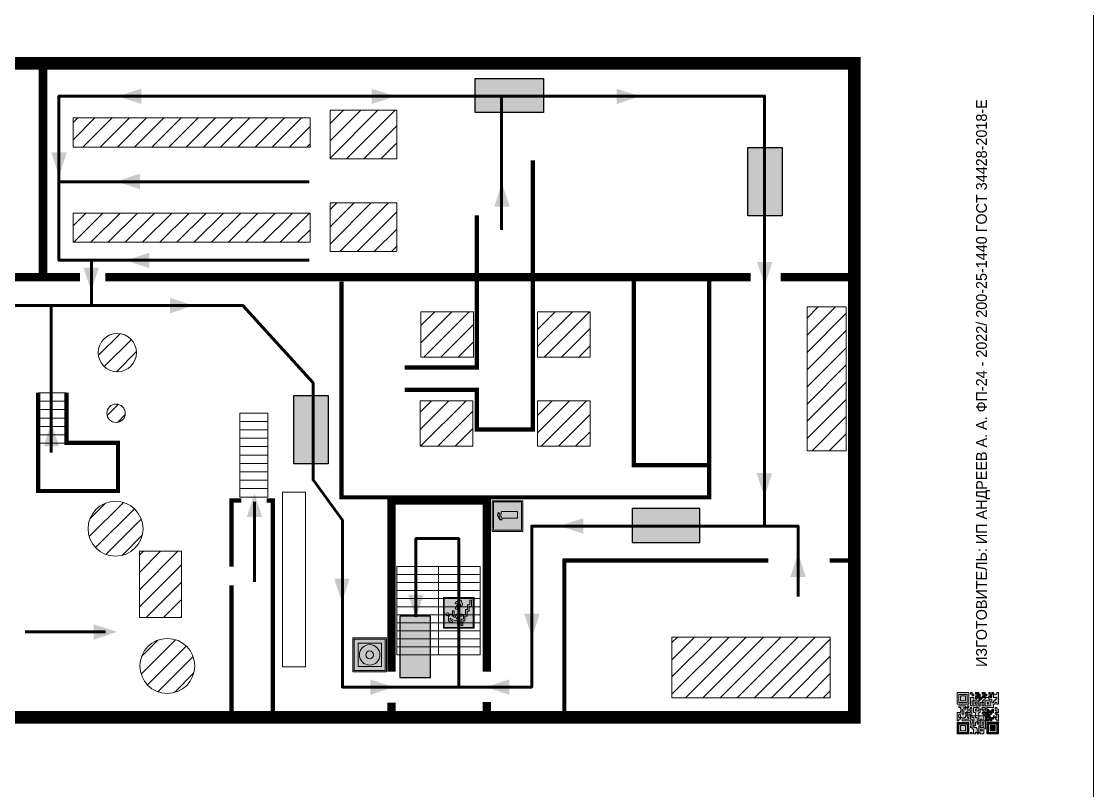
# Model space of a CAD drawing. Header units: millimetres. Extents: x 13810 to 67229, y 12374 to 21950.
# Drawn here: x 19980 to 20259.6, y 14159.1 to 14359.7 of the extents above; entities that cross this region are included whole.
import ezdxf

# ---------------------------------------------------------------- set-up
doc = ezdxf.new("R2010")
doc.units = ezdxf.units.MM
doc.layers.add('План_Штампы', color=7, linetype='Continuous')
doc.styles.add('обычный', font='arial.ttf')
pattern_1 = [(225, (41006.4847, 16676.4255), (2.24506403, -2.24506403), [])]

# ---------------------------------------------------------------- blocks, each defined once
blk = doc.blocks.new('QR')
at = {"lineweight": 0}
h = blk.add_hatch(color=256, dxfattribs=at)
h.dxf.hatch_style = 1
h.paths.add_polyline_path([(9241.16, 2687.38), (9242.01, 2687.38), (9242.01, 2687.83), (9241.59, 2687.83), (9241.59, 2688.68), (9239.45, 2688.68), (9239.45, 2688.25), (9239.86, 2688.25), (9239.86, 2687.83), (9240.29, 2687.83), (9240.29, 2688.25), (9241.16, 2688.25), (9241.16, 2687.83), (9240.29, 2687.83), (9240.29, 2687.38), (9239.45, 2687.38), (9239.45, 2685.22), (9238.57, 2685.22), (9238.57, 2684.8), (9239.02, 2684.8), (9239.02, 2684.37), (9238.13, 2684.37), (9238.13, 2683.92), (9239.02, 2683.92), (9239.02, 2683.5), (9239.44, 2683.5), (9239.44, 2682.64), (9239.87, 2682.64), (9239.87, 2682.18), (9239.44, 2682.18), (9239.44, 2682.64), (9238.13, 2682.64), (9238.13, 2681.76), (9237.71, 2681.76), (9237.71, 2682.64), (9238.13, 2682.64), (9238.13, 2683.07), (9237.27, 2683.07), (9237.27, 2683.51), (9237.71, 2683.51), (9237.71, 2684.37), (9238.13, 2684.37), (9238.13, 2685.22), (9237.71, 2685.22), (9237.71, 2684.8), (9237.28, 2684.8), (9237.28, 2684.38), (9235.98, 2684.38), (9235.98, 2683.92), (9236.4, 2683.92), (9236.4, 2683.49), (9236.84, 2683.49), (9236.84, 2683.07), (9236.4, 2683.07), (9236.4, 2682.64), (9235.98, 2682.64), (9235.98, 2681.76), (9237.29, 2681.76), (9237.29, 2681.33), (9239.43, 2681.33), (9239.43, 2681.76), (9240.74, 2681.76), (9240.74, 2683.05), (9239.87, 2683.05), (9239.87, 2683.5), (9240.29, 2683.5), (9240.29, 2683.91), (9240.74, 2683.91), (9240.74, 2684.81), (9240.29, 2684.81), (9240.29, 2684.79), (9240.29, 2684.37), (9239.45, 2684.37), (9239.45, 2684.8), (9239.87, 2684.8), (9239.87, 2685.21), (9240.74, 2685.21), (9240.74, 2686.1), (9240.29, 2686.1), (9240.29, 2685.64), (9239.86, 2685.64), (9239.86, 2686.95), (9240.29, 2686.95), (9240.29, 2686.52), (9240.74, 2686.52), (9240.74, 2686.1), (9241.16, 2686.1), (9241.16, 2686.53), (9241.59, 2686.53), (9241.59, 2686.1), (9242.02, 2686.1), (9242.02, 2685.21), (9241.59, 2685.21), (9241.59, 2686.1), (9241.16, 2686.1), (9241.16, 2685.21), (9240.74, 2685.21), (9240.74, 2684.81), (9242.89, 2684.81), (9242.89, 2685.22), (9242.47, 2685.22), (9242.47, 2686.11), (9242.89, 2686.11), (9242.89, 2686.52), (9242.46, 2686.52), (9242.46, 2686.95), (9242.89, 2686.95), (9242.89, 2686.52), (9243.32, 2686.52), (9243.32, 2688.26), (9242.9, 2688.26), (9242.9, 2687.83), (9242.47, 2687.83), (9242.47, 2687.38), (9242.01, 2687.38), (9242.01, 2686.94), (9241.16, 2686.94)])
h.paths.add_polyline_path([(9239.02, 2682.18), (9239.02, 2681.76), (9238.54, 2681.76), (9238.54, 2682.18)], flags=16)
h.paths.add_polyline_path([(9237.27, 2682.65), (9237.27, 2682.19), (9236.83, 2682.19), (9236.83, 2682.65)], flags=16)
h = blk.add_hatch(color=256, dxfattribs=at)
h.dxf.hatch_style = 1
h.paths.add_polyline_path([(9238.15, 2687.83), (9236.83, 2687.83), (9236.83, 2686.52), (9238.15, 2686.52)], flags=0)
h.paths.add_polyline_path([(9239.01, 2685.65), (9239.01, 2688.68), (9235.98, 2688.68), (9235.98, 2685.65)])
h.paths.add_polyline_path([(9236.41, 2686.1), (9236.41, 2688.26), (9238.56, 2688.26), (9238.56, 2686.1)], flags=16)
h.paths.add_polyline_path([(9236.83, 2686.52), (9236.83, 2687.83), (9238.15, 2687.83), (9238.15, 2686.52)], flags=0)
h = blk.add_hatch(color=256, dxfattribs=at)
h.dxf.hatch_style = 1
h.paths.add_polyline_path([(9238.15, 2686.52), (9238.15, 2687.83), (9236.83, 2687.83), (9236.83, 2686.52)])
h.paths.add_polyline_path([(9245.91, 2686.52), (9245.91, 2687.83), (9244.59, 2687.83), (9244.59, 2686.52)], flags=0)
h.paths.add_polyline_path([(9246.77, 2685.65), (9246.77, 2688.68), (9243.74, 2688.68), (9243.74, 2685.65)])
h.paths.add_polyline_path([(9244.17, 2686.1), (9244.17, 2688.26), (9246.32, 2688.26), (9246.32, 2686.1)], flags=16)
h.paths.add_polyline_path([(9244.59, 2686.52), (9244.59, 2687.83), (9245.91, 2687.83), (9245.91, 2686.52)], flags=0)
h = blk.add_hatch(color=256, dxfattribs=at)
h.dxf.hatch_style = 1
h.paths.add_polyline_path([(9240.75, 2681.76), (9240.75, 2681.35), (9241.17, 2681.35), (9241.17, 2681.76)])
h.paths.add_polyline_path([(9241.6, 2682.18), (9241.17, 2682.18), (9241.17, 2681.76), (9241.6, 2681.76)])
h.paths.add_polyline_path([(9242.47, 2681.34), (9242.47, 2682.19), (9242.02, 2682.19), (9242.02, 2681.76), (9241.6, 2681.76), (9241.6, 2681.34)])
h.paths.add_polyline_path([(9239.87, 2678.3), (9239.44, 2678.3), (9239.44, 2677.89), (9241.17, 2677.89), (9241.17, 2678.3), (9240.28, 2678.3), (9240.28, 2678.73), (9239.87, 2678.73)])
h.paths.add_polyline_path([(9240.75, 2678.73), (9240.75, 2679.19), (9240.28, 2679.19), (9240.28, 2678.73)])
h.paths.add_polyline_path([(9241.6, 2678.73), (9241.17, 2678.73), (9241.17, 2678.3), (9241.6, 2678.3)])
h.paths.add_polyline_path([(9242.02, 2678.3), (9241.6, 2678.3), (9241.6, 2677.89), (9242.48, 2677.89), (9242.48, 2678.31), (9242.9, 2678.31), (9242.9, 2678.73), (9242.02, 2678.73)])
h.paths.add_polyline_path([(9246.36, 2684.37), (9246.36, 2684.79), (9245.93, 2684.79), (9245.93, 2684.37)])
h.paths.add_polyline_path([(9246.78, 2685.2), (9246.36, 2685.2), (9246.36, 2684.79), (9246.78, 2684.79)])
h.paths.add_polyline_path([(9245.91, 2687.83), (9244.59, 2687.83), (9244.59, 2686.52), (9245.91, 2686.52)])
h = blk.add_hatch(color=256, dxfattribs=at)
h.dxf.hatch_style = 1
h.paths.add_polyline_path([(9243.32, 2686.11), (9242.89, 2686.11), (9242.89, 2685.64), (9243.32, 2685.64)])
h.paths.add_polyline_path([(9239.02, 2683.07), (9239.02, 2683.5), (9238.56, 2683.5), (9238.56, 2683.07)])
h.paths.add_polyline_path([(9236.4, 2684.8), (9236.4, 2685.22), (9235.98, 2685.22), (9235.98, 2684.8)])
h.paths.add_polyline_path([(9236.4, 2683.07), (9236.4, 2683.49), (9235.98, 2683.49), (9235.98, 2683.07)])
h = blk.add_hatch(color=256, dxfattribs=at)
h.dxf.hatch_style = 1
h.paths.add_polyline_path([(9243.32, 2682.64), (9243.32, 2683.07), (9244.62, 2683.07), (9244.62, 2684.37), (9243.74, 2684.37), (9243.74, 2684.8), (9244.62, 2684.8), (9244.62, 2684.37), (9245.48, 2684.37), (9245.48, 2685.22), (9243.32, 2685.22), (9243.32, 2683.5), (9242.89, 2683.5), (9242.89, 2683.06), (9242.01, 2683.06), (9242.01, 2683.91), (9242.47, 2683.91), (9242.47, 2683.5), (9242.89, 2683.5), (9242.89, 2684.38), (9241.59, 2684.38), (9241.59, 2683.91), (9240.74, 2683.91), (9240.74, 2683.05), (9241.59, 2683.05), (9241.59, 2682.64), (9242.47, 2682.64), (9242.47, 2682.19), (9242.91, 2682.19), (9242.91, 2681.34), (9242.48, 2681.34), (9242.48, 2680.91), (9242.91, 2680.91), (9242.91, 2679.17), (9243.75, 2679.17), (9243.75, 2678.73), (9244.2, 2678.73), (9244.2, 2678.3), (9243.75, 2678.3), (9243.75, 2677.88), (9246.78, 2677.88), (9246.78, 2678.3), (9246.35, 2678.3), (9246.35, 2679.19), (9245.48, 2679.19), (9245.48, 2678.31), (9245.05, 2678.31), (9245.05, 2678.73), (9244.62, 2678.73), (9244.62, 2679.19), (9244.2, 2679.19), (9244.2, 2679.61), (9245.05, 2679.61), (9245.05, 2680.46), (9245.48, 2680.46), (9245.48, 2681.34), (9245.04, 2681.34), (9245.04, 2681.76), (9244.63, 2681.76), (9244.63, 2682.19), (9244.21, 2682.19), (9244.21, 2681.76), (9243.32, 2681.76), (9243.32, 2682.19), (9244.21, 2682.19), (9244.21, 2682.64)])
h.paths.add_polyline_path([(9243.75, 2683.49), (9243.75, 2683.92), (9244.21, 2683.92), (9244.21, 2683.49)], flags=16)
h.paths.add_polyline_path([(9243.32, 2681.34), (9244.63, 2681.34), (9244.63, 2680.04), (9243.32, 2680.04)], flags=16)
h.paths.add_polyline_path([(9243.76, 2680.89), (9244.18, 2680.89), (9244.18, 2680.48), (9243.76, 2680.48)], flags=0)
h = blk.add_hatch(color=256, dxfattribs=at)
h.dxf.hatch_style = 1
h.paths.add_polyline_path([(9246.36, 2683.07), (9246.78, 2683.07), (9246.78, 2683.92), (9246.36, 2683.92), (9246.36, 2683.49), (9245.92, 2683.49), (9245.92, 2683.92), (9245.06, 2683.92), (9245.06, 2683.49), (9245.48, 2683.49), (9245.48, 2683.07), (9244.62, 2683.07), (9244.62, 2682.65), (9245.05, 2682.65), (9245.05, 2682.18), (9245.48, 2682.18), (9245.48, 2682.65), (9246.36, 2682.65)])
h.paths.add_polyline_path([(9246.78, 2682.18), (9246.36, 2682.18), (9246.36, 2681.75), (9245.92, 2681.75), (9245.92, 2682.18), (9245.48, 2682.18), (9245.48, 2681.34), (9245.48, 2681.34), (9245.94, 2681.34), (9245.94, 2680.91), (9246.36, 2680.91), (9246.36, 2681.34), (9246.78, 2681.34)])
h = blk.add_hatch(color=256, dxfattribs=at)
h.dxf.hatch_style = 1
h.paths.add_polyline_path([(9235.98, 2680.9), (9235.98, 2677.86), (9239.02, 2677.86), (9239.02, 2680.9)])
h.paths.add_polyline_path([(9238.57, 2680.48), (9238.57, 2678.32), (9236.41, 2678.32), (9236.41, 2680.48)], flags=16)
h.paths.add_polyline_path([(9238.15, 2680.05), (9238.15, 2678.74), (9236.83, 2678.74), (9236.83, 2680.05)], flags=0)
h = blk.add_hatch(color=256, dxfattribs=at)
h.dxf.hatch_style = 1
h.paths.add_polyline_path([(9238.15, 2680.05), (9236.83, 2680.05), (9236.83, 2678.74), (9238.15, 2678.74)])
h = blk.add_hatch(color=256, dxfattribs=at)
h.dxf.hatch_style = 1
h.paths.add_polyline_path([(9242.02, 2680.46), (9242.48, 2680.46), (9242.48, 2680.91), (9241.58, 2680.91), (9241.58, 2681.35), (9241.17, 2681.35), (9241.17, 2680.91), (9240.75, 2680.91), (9240.75, 2681.33), (9239.43, 2681.33), (9239.43, 2680.46), (9239.86, 2680.46), (9239.86, 2680.92), (9240.3, 2680.92), (9240.3, 2680.46), (9239.86, 2680.46), (9239.86, 2680.04), (9239.44, 2680.04), (9239.44, 2679.62), (9239.86, 2679.62), (9239.86, 2679.19), (9240.29, 2679.19), (9240.29, 2680.03), (9241.18, 2680.03), (9241.18, 2680.47), (9241.6, 2680.47), (9241.6, 2680.03), (9241.18, 2680.03), (9241.18, 2679.61), (9241.6, 2679.61), (9241.6, 2679.19), (9242.47, 2679.19), (9242.47, 2679.6), (9242.02, 2679.6)])
h = blk.add_hatch(color=256, dxfattribs=at)
h.dxf.hatch_style = 1
h.paths.add_polyline_path([(9244.18, 2680.48), (9244.18, 2680.89), (9243.76, 2680.89), (9243.76, 2680.48)])
h = blk.add_hatch(color=256, dxfattribs=at)
h.dxf.hatch_style = 1
h.paths.add_polyline_path([(9245.93, 2680.04), (9245.93, 2680.46), (9245.48, 2680.46), (9245.48, 2679.62), (9246.35, 2679.62), (9246.35, 2680.04)])
h.paths.add_polyline_path([(9246.78, 2680.04), (9246.78, 2680.46), (9246.35, 2680.46), (9246.35, 2680.04)])
h.paths.add_polyline_path([(9246.78, 2679.18), (9246.78, 2679.62), (9246.35, 2679.62), (9246.35, 2679.18)])
for points in [[(9237.71, 2685.22), (9238.13, 2685.22), (9238.13, 2684.37), (9237.71, 2684.37), (9237.71, 2683.51), (9237.27, 2683.51), (9237.27, 2683.07), (9238.13, 2683.07), (9238.13, 2682.64), (9237.71, 2682.64), (9237.71, 2681.76), (9238.13, 2681.76), (9238.13, 2682.64), (9239.44, 2682.64), (9239.44, 2683.5), (9239.02, 2683.5), (9239.02, 2683.07), (9238.56, 2683.07), (9238.56, 2683.5), (9239.02, 2683.5), (9239.02, 2683.92), (9238.13, 2683.92), (9238.13, 2684.37), (9239.02, 2684.37), (9239.02, 2684.8), (9238.57, 2684.8), (9238.57, 2685.22), (9239.45, 2685.22), (9239.45, 2687.38), (9240.29, 2687.38), (9240.29, 2687.83), (9239.86, 2687.83), (9239.86, 2688.25), (9239.45, 2688.25), (9239.45, 2688.68), (9241.59, 2688.68), (9241.59, 2687.83), (9242.01, 2687.83), (9242.01, 2687.38), (9242.47, 2687.38), (9242.47, 2687.83), (9242.9, 2687.83), (9242.9, 2688.26), (9243.32, 2688.26), (9243.32, 2686.52), (9242.89, 2686.52), (9242.89, 2686.11), (9243.32, 2686.11), (9243.32, 2685.64), (9242.89, 2685.64), (9242.89, 2686.11), (9242.47, 2686.11), (9242.47, 2685.22), (9242.89, 2685.22), (9242.89, 2684.81), (9240.74, 2684.81), (9240.74, 2683.91), (9241.59, 2683.91), (9241.59, 2684.38), (9242.89, 2684.38), (9242.89, 2683.5), (9242.47, 2683.5), (9242.47, 2683.91), (9242.01, 2683.91), (9242.01, 2683.06), (9242.89, 2683.06), (9242.89, 2683.5), (9243.32, 2683.5), (9243.32, 2685.22), (9245.48, 2685.22), (9245.48, 2684.37), (9244.62, 2684.37), (9244.62, 2683.07), (9245.48, 2683.07), (9245.48, 2683.49), (9245.06, 2683.49), (9245.06, 2683.92), (9245.92, 2683.92), (9245.92, 2683.49), (9246.36, 2683.49), (9246.36, 2683.92), (9246.78, 2683.92), (9246.78, 2683.07), (9246.36, 2683.07), (9246.36, 2682.65), (9245.48, 2682.65), (9245.48, 2682.18), (9245.92, 2682.18), (9245.92, 2681.75), (9246.36, 2681.75), (9246.36, 2682.18), (9246.78, 2682.18), (9246.78, 2681.34), (9246.36, 2681.34), (9246.36, 2680.91), (9245.94, 2680.91), (9245.94, 2681.34), (9245.48, 2681.34), (9245.48, 2680.46), (9245.93, 2680.46), (9245.93, 2680.04), (9246.35, 2680.04), (9246.35, 2680.46), (9246.78, 2680.46), (9246.78, 2680.04), (9246.78, 2680.04), (9246.35, 2680.04), (9246.35, 2679.62), (9246.78, 2679.62), (9246.78, 2679.18), (9246.35, 2679.18), (9246.35, 2678.3), (9246.78, 2678.3), (9246.78, 2677.88), (9243.75, 2677.88), (9243.75, 2678.3), (9244.2, 2678.3), (9244.2, 2678.73), (9243.75, 2678.73), (9243.75, 2679.17), (9242.91, 2679.17), (9242.91, 2680.91), (9242.48, 2680.91), (9242.48, 2680.46), (9242.02, 2680.46), (9242.02, 2679.6), (9242.47, 2679.6), (9242.47, 2679.19), (9241.6, 2679.19), (9241.6, 2679.61), (9241.18, 2679.61), (9241.18, 2680.03), (9240.29, 2680.03), (9240.29, 2679.19), (9240.75, 2679.19), (9240.75, 2678.73), (9240.28, 2678.73), (9240.28, 2678.3), (9241.17, 2678.3), (9241.17, 2678.73), (9241.6, 2678.73), (9241.6, 2678.3), (9242.02, 2678.3), (9242.02, 2678.73), (9242.9, 2678.73), (9242.9, 2678.31), (9242.48, 2678.31), (9242.48, 2677.89), (9241.6, 2677.89), (9241.6, 2678.3), (9241.17, 2678.3), (9241.17, 2677.89), (9239.44, 2677.89), (9239.44, 2678.3), (9239.87, 2678.3), (9239.87, 2678.73), (9240.28, 2678.73), (9240.28, 2679.19), (9240.29, 2679.19), (9239.86, 2679.19), (9239.86, 2679.62), (9239.44, 2679.62), (9239.44, 2680.04), (9239.86, 2680.04), (9239.86, 2680.46), (9239.43, 2680.46), (9239.43, 2681.33), (9237.29, 2681.33), (9237.29, 2681.76), (9235.98, 2681.76), (9235.98, 2682.64), (9236.4, 2682.64), (9236.4, 2683.07), (9235.98, 2683.07), (9235.98, 2683.49), (9236.4, 2683.49), (9236.4, 2683.92), (9235.98, 2683.92), (9235.98, 2684.38), (9237.28, 2684.38), (9237.28, 2684.8), (9237.71, 2684.8), (9237.71, 2685.22), (9237.92, 2685.22)], [(9240.74, 2685.21), (9239.87, 2685.21), (9239.87, 2684.8), (9239.45, 2684.8), (9239.45, 2684.37), (9240.29, 2684.37), (9240.29, 2684.79), (9240.29, 2684.81), (9240.74, 2684.81), (9240.74, 2685.21), (9239.87, 2685.21)], [(9240.74, 2686.1), (9240.74, 2686.52), (9240.29, 2686.52), (9240.29, 2686.95), (9239.86, 2686.95), (9239.86, 2685.64), (9240.29, 2685.64), (9240.29, 2686.1), (9240.74, 2686.1), (9240.74, 2686.52)], [(9244.62, 2684.37), (9244.62, 2684.8), (9243.74, 2684.8), (9243.74, 2684.37), (9244.62, 2684.37)], [(9240.74, 2683.05), (9240.74, 2681.76), (9239.43, 2681.76), (9239.43, 2681.33), (9240.75, 2681.33), (9240.75, 2681.35), (9240.75, 2680.91), (9241.17, 2680.91), (9241.17, 2681.35), (9241.58, 2681.35), (9241.58, 2680.91), (9242.48, 2680.91), (9242.48, 2681.34), (9242.91, 2681.34), (9242.91, 2682.19), (9242.47, 2682.19), (9242.47, 2682.64), (9241.59, 2682.64), (9241.59, 2683.05), (9240.74, 2683.05)], [(9240.74, 2683.91), (9240.29, 2683.91), (9240.29, 2683.5), (9239.87, 2683.5), (9239.87, 2683.05), (9240.74, 2683.05), (9240.74, 2683.91)], [(9241.6, 2681.76), (9242.02, 2681.76), (9242.02, 2682.19), (9242.47, 2682.19), (9242.47, 2681.34), (9241.6, 2681.34), (9241.6, 2681.76)], [(9244.62, 2683.07), (9243.32, 2683.07), (9243.32, 2682.64), (9244.21, 2682.64), (9244.21, 2682.19), (9243.32, 2682.19), (9243.32, 2681.76), (9244.21, 2681.76), (9244.21, 2682.19), (9244.63, 2682.19), (9244.63, 2681.76), (9245.04, 2681.76), (9245.04, 2681.34), (9245.48, 2681.34)], [(9245.48, 2682.18), (9245.05, 2682.18), (9245.05, 2682.65), (9244.62, 2682.65), (9244.62, 2683.07)], [(9245.48, 2682.18), (9245.48, 2681.34)], [(9239.86, 2680.46), (9239.86, 2680.92), (9240.3, 2680.92), (9240.3, 2680.46), (9239.86, 2680.46)], [(9245.48, 2680.46), (9245.05, 2680.46), (9245.05, 2679.61), (9244.2, 2679.61), (9244.2, 2679.19), (9244.62, 2679.19), (9244.62, 2678.73), (9245.05, 2678.73), (9245.05, 2678.31), (9245.48, 2678.31), (9245.48, 2679.19), (9246.35, 2679.19), (9246.35, 2679.07)], [(9246.35, 2679.62), (9245.48, 2679.62), (9245.48, 2680.46)], [(9245.48, 2680.46), (9245.48, 2679.62), (9246.35, 2679.62), (9246.35, 2680.04), (9245.93, 2680.04), (9245.93, 2680.46), (9245.48, 2680.46), (9245.48, 2679.62)], [(9246.35, 2679.62), (9246.35, 2679.18)]]:
    blk.add_lwpolyline(points, dxfattribs=at)
for points in [[(9235.98, 2685.65), (9239.01, 2685.65), (9239.01, 2688.68), (9235.98, 2688.68)], [(9236.41, 2688.26), (9238.56, 2688.26), (9238.56, 2686.1), (9236.41, 2686.1)], [(9236.83, 2687.83), (9238.15, 2687.83), (9238.15, 2686.52), (9236.83, 2686.52)], [(9240.29, 2687.83), (9241.16, 2687.83), (9241.16, 2688.25), (9240.29, 2688.25)], [(9240.29, 2688.25), (9241.16, 2688.25), (9241.16, 2687.83), (9240.29, 2687.83)], [(9242.01, 2687.38), (9241.16, 2687.38), (9241.16, 2686.94), (9242.01, 2686.94)], [(9241.16, 2687.38), (9242.01, 2687.38), (9242.01, 2686.94), (9241.16, 2686.94)], [(9243.74, 2685.65), (9246.77, 2685.65), (9246.77, 2688.68), (9243.74, 2688.68)], [(9244.17, 2688.26), (9246.32, 2688.26), (9246.32, 2686.1), (9244.17, 2686.1)], [(9244.59, 2687.83), (9245.91, 2687.83), (9245.91, 2686.52), (9244.59, 2686.52)], [(9235.98, 2684.8), (9236.4, 2684.8), (9236.4, 2685.22), (9235.98, 2685.22)], [(9241.16, 2686.1), (9240.74, 2686.1), (9240.74, 2685.21), (9241.16, 2685.21)], [(9241.16, 2686.53), (9241.59, 2686.53), (9241.59, 2686.1), (9241.16, 2686.1)], [(9241.59, 2686.1), (9242.02, 2686.1), (9242.02, 2685.21), (9241.59, 2685.21)], [(9242.89, 2686.52), (9242.46, 2686.52), (9242.46, 2686.95), (9242.89, 2686.95)], [(9245.93, 2684.79), (9246.36, 2684.79), (9246.36, 2684.37), (9245.93, 2684.37)], [(9246.36, 2685.2), (9246.78, 2685.2), (9246.78, 2684.79), (9246.36, 2684.79)], [(9236.4, 2683.07), (9236.84, 2683.07), (9236.84, 2683.49), (9236.4, 2683.49)], [(9236.83, 2682.19), (9237.27, 2682.19), (9237.27, 2682.65), (9236.83, 2682.65)], [(9238.54, 2682.18), (9239.02, 2682.18), (9239.02, 2681.76), (9238.54, 2681.76)], [(9239.44, 2682.64), (9239.87, 2682.64), (9239.87, 2682.18), (9239.44, 2682.18)], [(9240.75, 2681.76), (9241.17, 2681.76), (9241.17, 2681.35), (9240.75, 2681.35)], [(9241.17, 2682.18), (9241.6, 2682.18), (9241.6, 2681.76), (9241.17, 2681.76)], [(9243.75, 2683.92), (9244.21, 2683.92), (9244.21, 2683.49), (9243.75, 2683.49)], [(9235.98, 2677.86), (9239.02, 2677.86), (9239.02, 2680.9), (9235.98, 2680.9)], [(9236.41, 2680.48), (9238.57, 2680.48), (9238.57, 2678.32), (9236.41, 2678.32)], [(9236.83, 2680.05), (9238.15, 2680.05), (9238.15, 2678.74), (9236.83, 2678.74)], [(9241.18, 2680.03), (9241.6, 2680.03), (9241.6, 2680.47), (9241.18, 2680.47)], [(9243.32, 2680.04), (9244.63, 2680.04), (9244.63, 2681.34), (9243.32, 2681.34)], [(9243.76, 2680.89), (9244.18, 2680.89), (9244.18, 2680.48), (9243.76, 2680.48)]]:
    blk.add_lwpolyline(points, close=True, dxfattribs=at)
blk = doc.blocks.new('A$C32E8229D')
at = {"true_color": 0xffffff}
blk.add_hatch(color=7, dxfattribs=at).paths.add_polyline_path([(0, 0), (0, -8), (16, -8), (16, 0)])
h = blk.add_hatch(color=126)
h.paths.add_polyline_path([(0.2, -0.2), (15.8, -0.2), (15.8, -7.8), (0.2, -7.8)])
h.paths.add_polyline_path([(13.49, -2.05), (12.08, -2.05), (11.37, -2.63, 0.162397), (11.29, -2.84), (11.29, -3.63), (10.35, -3.63), (10.35, -4.05), (11.68, -4.05), (11.68, -3.48), (12.26, -4.28), (11.29, -5.1), (11.29, -6.78), (11.85, -6.78), (11.85, -5.44), (12.8, -4.64), (12.8, -5.94), (14.46, -5.94), (14.46, -5.39), (13.45, -5.39), (13.45, -3.97), (12.46, -2.59), (13.15, -2.59), (13.69, -3.34), (14.18, -3)], flags=16)
h.paths.add_polyline_path([(10.74, -1.82, 1), (11.8, -1.82, 1)], flags=16)
h.paths.add_polyline_path([(9.39, -3.59), (5.99, -3.59), (6.56, -3.03), (5.91, -3.03), (5.1, -3.83), (5.91, -4.64), (6.56, -4.64), (5.99, -4.09), (9.39, -4.09)], flags=16)
h.paths.add_polyline_path([(4.29, -1.08), (1.72, -1.08), (1.72, -6.6), (4.29, -6.6)], flags=16)
at = {"color": 126}
blk.add_lwpolyline([(16, -8), (0, -8), (0, 0), (16, 0)], close=True, dxfattribs=at)
blk = doc.blocks.new('A$C54414219')
at = {"true_color": 0xffffff}
h = blk.add_hatch(color=7, dxfattribs=at)
h.paths.add_polyline_path([(2.39, -9.45), (2.39, -18.3), (11.23, -18.3), (11.23, -9.45)], flags=0)
h.paths.add_polyline_path([(10.71, -13.87, -1), (2.92, -13.87, -1)], flags=0)
h.paths.add_polyline_path([(8.3, -13.87, -1), (5.33, -13.87, -1)], flags=0)
h.paths.add_polyline_path([(0.41, -7.47), (0.41, -20.27), (13.21, -20.27), (13.21, -7.47)])
h.paths.add_polyline_path([(0.92, -19.77), (12.71, -19.77), (12.71, -7.98), (0.92, -7.98)], flags=16)
h.paths.add_polyline_path([(11.23, -9.45), (11.23, -18.3), (2.39, -18.3), (2.39, -9.45)], flags=0)
at = {"lineweight": 5}
h = blk.add_hatch(color=242, dxfattribs=at)
h.paths.add_polyline_path([(12.71, -7.98), (0.92, -7.98), (0.92, -19.77), (12.71, -19.77)])
h.paths.add_polyline_path([(11.23, -18.3), (2.39, -18.3), (2.39, -9.45), (11.23, -9.45)], flags=16)
h.paths.add_polyline_path([(10.71, -13.87, -1), (2.92, -13.87, -1)], flags=0)
h.paths.add_polyline_path([(8.3, -13.87, -1), (5.33, -13.87, -1)], flags=0)
at = {"true_color": 0xffffff}
h = blk.add_hatch(color=7, dxfattribs=at)
h.paths.add_polyline_path([(2.39, -9.45), (2.39, -18.3), (11.23, -18.3), (11.23, -9.45)])
h.paths.add_polyline_path([(10.71, -13.87, -1), (2.92, -13.87, -1)], flags=16)
h.paths.add_polyline_path([(8.3, -13.87, -1), (5.33, -13.87, -1)], flags=0)
at = {"lineweight": 5}
h = blk.add_hatch(color=242, dxfattribs=at)
h.paths.add_polyline_path([(2.92, -13.87, 1), (10.71, -13.87, 1)])
h.paths.add_polyline_path([(8.3, -13.87, -1), (5.33, -13.87, -1)], flags=16)
at = {"color": 242, "lineweight": 5}
for p, q in [((0.41, -20.27), (0.41, -7.47)), ((0.41, -7.47), (13.21, -7.47)), ((0.41, -7.47), (13.21, -7.47)), ((13.21, -20.27), (13.21, -7.47)), ((0.41, -20.27), (13.21, -20.27))]:
    blk.add_line(p, q, dxfattribs=at)
for points in [[(0.92, -7.98), (12.71, -7.98), (12.71, -19.77), (0.92, -19.77)], [(2.39, -9.45), (11.23, -9.45), (11.23, -18.3), (2.39, -18.3)]]:
    blk.add_lwpolyline(points, close=True, dxfattribs=at)
for radius in [3.89, 1.49]:
    blk.add_circle((6.81, -13.87), radius, dxfattribs=at)
blk = doc.blocks.new('A$C7B4425F7')
at = {"true_color": 0xffffff}
blk.add_hatch(color=7, dxfattribs=at).paths.add_polyline_path([(0, 0), (-16, 0), (-16, -8), (0, -8)])
h = blk.add_hatch(color=126)
h.paths.add_polyline_path([(-0.2, -0.2), (-15.8, -0.2), (-15.8, -7.8), (-0.2, -7.8)])
h.paths.add_polyline_path([(-11.76, -2.03), (-11.76, -3.66), (-11.17, -3.66, -0.568275), (-11.17, -6.18), (-12.58, -6.18), (-12.58, -2.03)], flags=16)
h.paths.add_polyline_path([(-13.33, -4.12, -0.495768), (-13.59, -6.18), (-15.03, -6.18), (-15.03, -2.03), (-13.59, -2.03, -0.487973)], flags=16)
h.paths.add_polyline_path([(-10.25, -2.03), (-9.48, -2.03), (-9.48, -6.18), (-10.25, -6.18)], flags=16)
h.paths.add_polyline_path([(-13.84, -3.69), (-14.24, -3.69), (-14.24, -3.03), (-13.9, -3.03, -0.692621)], flags=0)
h.paths.add_polyline_path([(-9.15, -2.03), (-8.4, -2.03), (-8.04, -3.07), (-7.68, -2.03), (-6.93, -2.03), (-7.64, -4.1), (-6.93, -6.18), (-7.68, -6.18), (-8.04, -5.14), (-8.4, -6.18), (-9.15, -6.18), (-8.44, -4.1)], flags=16)
h.paths.add_polyline_path([(-11.76, -4.46), (-11.42, -4.46, -0.692621), (-11.36, -5.12), (-11.76, -5.12)], flags=0)
h.paths.add_polyline_path([(-13.9, -5.2), (-14.24, -5.2), (-14.24, -4.55), (-13.84, -4.55, -0.708038)], flags=0)
edge = h.paths.add_edge_path(flags=16)
edge.add_ellipse((-5.51, -4.08), major_axis=(0, 2.05), ratio=0.586184, start_angle=0, end_angle=360)
edge = h.paths.add_edge_path(flags=0)
edge.add_ellipse((-5.51, -4.08), major_axis=(0, 1.14), ratio=0.454828, start_angle=0, end_angle=360)
h.paths.add_polyline_path([(-4.13, -4.96, 0.377264), (-3.48, -4.52, 0.0555), (-3.16, -2.03), (-1.66, -2.03), (-1.66, -4.96), (-0.96, -4.96), (-0.96, -7.01), (-1.75, -7.01), (-1.75, -6.18), (-3.3, -6.18), (-3.3, -7.02), (-4.13, -7.02)], flags=16)
h.paths.add_polyline_path([(-2.73, -2.91), (-2.28, -2.91), (-2.28, -4.96), (-3.05, -4.96, 0.079136)], flags=0)
at = {"color": 126}
blk.add_lwpolyline([(-16, -8), (0, -8), (0, 0), (-16, 0)], close=True, dxfattribs=at)
blk = doc.blocks.new('вниз')
at = {"lineweight": 0, "true_color": 0xffffff}
h = blk.add_hatch(color=7, dxfattribs=at)
h.dxf.hatch_style = 1
h.paths.add_polyline_path([(40994.51, -4472.22), (40986.51, -4472.22), (40986.51, -4480.22), (40994.51, -4480.22)])
h.paths.add_polyline_path([(40994.31, -4472.42), (40994.31, -4480.01), (40986.71, -4480.01), (40986.71, -4472.42)], flags=16)
h.paths.add_polyline_path([(40988.43, -4473.53), (40989.43, -4473.53), (40990.19, -4473.96), (40990.19, -4474.6), (40991, -4474.6), (40991, -4475.06), (40989.73, -4475.06), (40989.73, -4474.46), (40989.3, -4475.18), (40990.17, -4475.7), (40990.17, -4477.11), (40989.63, -4477.11), (40989.63, -4476.01), (40988.94, -4475.59), (40988.94, -4476.46), (40988.94, -4476.46), (40987.47, -4476.46), (40987.26, -4476.46), (40987.26, -4475.92), (40988.4, -4475.92), (40988.4, -4475.2), (40989.1, -4473.99), (40988.66, -4473.99), (40988.24, -4474.7), (40987.86, -4474.47), (40988.41, -4473.56)], flags=0)
h.paths.add_polyline_path([(40990.55, -4473.29, -1), (40989.69, -4473.29, -1)], flags=0)
h.paths.add_polyline_path([(40988.85, -4476.89), (40988.85, -4477.43), (40990.1, -4477.43), (40990.1, -4477.99), (40991.34, -4477.99), (40991.34, -4478.54), (40992.59, -4478.54), (40992.59, -4479.09), (40993.83, -4479.09), (40993.83, -4479.52), (40992.17, -4479.52), (40992.17, -4478.97), (40990.91, -4478.97), (40990.91, -4478.41), (40989.68, -4478.41), (40989.68, -4477.86), (40988.43, -4477.86), (40988.43, -4477.31), (40987.6, -4477.31), (40987.18, -4477.31), (40987.18, -4476.89)], flags=0)
h.paths.add_polyline_path([(40991.61, -4475.33), (40993.12, -4476.2), (40992.9, -4475.27), (40993.48, -4475.6), (40993.83, -4476.88), (40992.56, -4477.22), (40991.97, -4476.88), (40992.9, -4476.61), (40991.38, -4475.74), (40991.58, -4475.39)], flags=0)
h.paths.add_polyline_path([(40990.19, -4473.96), (40989.43, -4473.53), (40988.43, -4473.53), (40988.41, -4473.56), (40987.86, -4474.47), (40988.24, -4474.7), (40988.66, -4473.99), (40989.1, -4473.99), (40988.4, -4475.2), (40988.4, -4475.92), (40987.26, -4475.92), (40987.26, -4476.46), (40987.47, -4476.46), (40988.94, -4476.46), (40988.94, -4476.27), (40988.94, -4475.59), (40989.63, -4476.01), (40989.63, -4477.11), (40990.17, -4477.11), (40990.17, -4475.7), (40989.3, -4475.18), (40989.73, -4474.46), (40989.73, -4475.06), (40991, -4475.06), (40991, -4474.6), (40990.19, -4474.6)], flags=0)
h.paths.add_polyline_path([(40990.55, -4473.29, 1), (40989.69, -4473.29, 1)], flags=0)
h.paths.add_polyline_path([(40991.61, -4475.33), (40991.58, -4475.39), (40991.38, -4475.74), (40992.9, -4476.61), (40991.97, -4476.88), (40992.56, -4477.22), (40993.83, -4476.88), (40993.48, -4475.6), (40992.9, -4475.27), (40993.12, -4476.2)], flags=0)
h.paths.add_polyline_path([(40990.1, -4477.43), (40988.85, -4477.43), (40988.85, -4476.89), (40987.18, -4476.89), (40987.18, -4477.31), (40987.6, -4477.31), (40988.43, -4477.31), (40988.43, -4477.86), (40989.68, -4477.86), (40989.68, -4478.41), (40990.91, -4478.41), (40990.91, -4478.97), (40992.17, -4478.97), (40992.17, -4479.52), (40993.83, -4479.52), (40993.83, -4479.09), (40992.59, -4479.09), (40992.59, -4478.54), (40991.34, -4478.54), (40991.34, -4477.99), (40990.1, -4477.99)], flags=0)
at = {"lineweight": 0}
h = blk.add_hatch(color=126, dxfattribs=at)
h.dxf.hatch_style = 1
h.paths.add_polyline_path([(40994.31, -4472.42), (40986.71, -4472.42), (40986.71, -4480.01), (40994.31, -4480.01)])
h.paths.add_polyline_path([(40988.43, -4473.53), (40989.43, -4473.53), (40990.19, -4473.96), (40990.19, -4474.6), (40991, -4474.6), (40991, -4475.06), (40989.73, -4475.06), (40989.73, -4474.46), (40989.3, -4475.18), (40990.17, -4475.7), (40990.17, -4477.11), (40989.63, -4477.11), (40989.63, -4476.01), (40988.94, -4475.59), (40988.94, -4476.46), (40988.94, -4476.46), (40987.47, -4476.46), (40987.26, -4476.46), (40987.26, -4475.92), (40988.4, -4475.92), (40988.4, -4475.2), (40989.1, -4473.99), (40988.66, -4473.99), (40988.24, -4474.7), (40987.86, -4474.47), (40988.41, -4473.56)], flags=16)
h.paths.add_polyline_path([(40990.55, -4473.29, -1), (40989.69, -4473.29, -1)], flags=16)
h.paths.add_polyline_path([(40988.85, -4476.89), (40988.85, -4477.43), (40990.1, -4477.43), (40990.1, -4477.99), (40991.34, -4477.99), (40991.34, -4478.54), (40992.59, -4478.54), (40992.59, -4479.09), (40993.83, -4479.09), (40993.83, -4479.52), (40992.17, -4479.52), (40992.17, -4478.97), (40990.91, -4478.97), (40990.91, -4478.41), (40989.68, -4478.41), (40989.68, -4477.86), (40988.43, -4477.86), (40988.43, -4477.31), (40987.6, -4477.31), (40987.18, -4477.31), (40987.18, -4476.89)], flags=16)
h.paths.add_polyline_path([(40991.61, -4475.33), (40993.12, -4476.2), (40992.9, -4475.27), (40993.48, -4475.6), (40993.83, -4476.88), (40992.56, -4477.22), (40991.97, -4476.88), (40992.9, -4476.61), (40991.38, -4475.74), (40991.58, -4475.39)], flags=16)
at = {"lineweight": 0, "true_color": 0xffffff}
h = blk.add_hatch(color=7, dxfattribs=at)
h.dxf.hatch_style = 1
h.paths.add_polyline_path([(40989.73, -4474.46), (40989.73, -4475.06), (40991, -4475.06), (40991, -4474.6), (40990.19, -4474.6), (40990.19, -4473.96), (40989.43, -4473.53), (40988.43, -4473.53), (40988.41, -4473.56), (40987.86, -4474.47), (40988.24, -4474.7), (40988.66, -4473.99), (40989.1, -4473.99), (40988.4, -4475.2), (40988.4, -4475.92), (40987.26, -4475.92), (40987.26, -4476.46), (40987.47, -4476.46), (40988.94, -4476.46), (40988.94, -4475.59), (40989.63, -4476.01), (40989.63, -4477.11), (40990.17, -4477.11), (40990.17, -4475.7), (40989.3, -4475.18)])
h.paths.add_polyline_path([(40989.69, -4473.29, 1), (40990.55, -4473.29, 1)])
h.paths.add_polyline_path([(40991.61, -4475.33), (40991.58, -4475.39), (40991.38, -4475.74), (40992.9, -4476.61), (40991.97, -4476.88), (40992.56, -4477.22), (40993.83, -4476.88), (40993.48, -4475.6), (40992.9, -4475.27), (40993.12, -4476.2)])
h.paths.add_polyline_path([(40990.1, -4477.43), (40988.85, -4477.43), (40988.85, -4476.89), (40987.18, -4476.89), (40987.18, -4477.31), (40987.6, -4477.31), (40988.43, -4477.31), (40988.43, -4477.86), (40989.68, -4477.86), (40989.68, -4478.41), (40990.91, -4478.41), (40990.91, -4478.97), (40992.17, -4478.97), (40992.17, -4479.52), (40993.83, -4479.52), (40993.83, -4479.09), (40992.59, -4479.09), (40992.59, -4478.54), (40991.34, -4478.54), (40991.34, -4477.99), (40990.1, -4477.99)])
at = {"color": 126, "lineweight": 0}
for points in [[(40986.51, -4472.22), (40994.51, -4472.22), (40994.51, -4480.22), (40986.51, -4480.22)], [(40986.71, -4472.42), (40994.31, -4472.42), (40994.31, -4480.01), (40986.71, -4480.01)]]:
    blk.add_lwpolyline(points, close=True, dxfattribs=at)
for points in [[(40987.47, -4476.46), (40987.26, -4476.46), (40987.26, -4475.92), (40988.4, -4475.92), (40988.4, -4475.2), (40989.1, -4473.99), (40988.66, -4473.99), (40988.24, -4474.7), (40987.86, -4474.47), (40988.41, -4473.56), (40988.43, -4473.53), (40989.43, -4473.53), (40990.19, -4473.96), (40990.19, -4474.6), (40991, -4474.6), (40991, -4475.06), (40989.73, -4475.06), (40989.73, -4474.46), (40989.3, -4475.18), (40990.17, -4475.7), (40990.17, -4477.11), (40989.63, -4477.11), (40989.63, -4476.01), (40988.94, -4475.59), (40988.94, -4476.46)], [(40987.6, -4477.31), (40987.18, -4477.31), (40987.18, -4476.89), (40988.85, -4476.89), (40988.85, -4477.43), (40990.1, -4477.43), (40990.1, -4477.99), (40991.34, -4477.99), (40991.34, -4478.54), (40992.59, -4478.54), (40992.59, -4479.09), (40993.83, -4479.09), (40993.83, -4479.52), (40992.17, -4479.52), (40992.17, -4478.97), (40990.91, -4478.97), (40990.91, -4478.41), (40989.68, -4478.41), (40989.68, -4477.86), (40988.43, -4477.86), (40988.43, -4477.31), (40987.6, -4477.31)], [(40987.47, -4476.46), (40988.94, -4476.46), (40988.94, -4476.27)], [(40991.58, -4475.39), (40991.38, -4475.74), (40992.9, -4476.61), (40991.97, -4476.88), (40992.56, -4477.22), (40993.83, -4476.88), (40993.48, -4475.6), (40992.9, -4475.27), (40993.12, -4476.2), (40991.61, -4475.33), (40991.58, -4475.39)]]:
    blk.add_lwpolyline(points, dxfattribs=at)
blk.add_circle((40990.12, -4473.29), 0.432, dxfattribs=at)
blk = doc.blocks.new('A$C3AD82952')
at = {"true_color": 0xf5f5ff}
h = blk.add_hatch(color=7, dxfattribs=at)
h.dxf.hatch_style = 1
h.paths.add_polyline_path([(8.21, 8.73, 0.414214), (7.89, 9.05), (7.22, 9.05), (7.22, 9.92), (7.59, 9.92, 1), (7.57, 10.36), (7.22, 10.36), (7.22, 10.6), (6.43, 10.6), (6.43, 10.36), (6.01, 10.36), (4.74, 9.59), (4.74, 8.69), (4.98, 8.73), (4.98, 9.26), (6.12, 9.91), (6.43, 9.91), (6.43, 9.05), (5.76, 9.05, 0.414214), (5.44, 8.73), (5.44, 2.2), (8.21, 2.2)], flags=0)
h.paths.add_polyline_path([(12.8, 12.8), (0, 12.8), (0, 0), (12.8, 0)])
h.paths.add_polyline_path([(0.51, 12.29), (12.29, 12.29), (12.29, 0.51), (0.51, 0.51)], flags=16)
h.paths.add_polyline_path([(4.74, 9.59), (6.01, 10.36), (6.43, 10.36), (6.43, 10.6), (7.22, 10.6), (7.22, 10.36), (7.59, 10.36, -0.94586), (7.59, 9.92), (7.22, 9.92), (7.22, 9.05), (7.89, 9.05, -0.414214), (8.21, 8.73), (8.21, 2.2), (5.44, 2.2), (5.44, 8.73, -0.414214), (5.76, 9.05), (6.43, 9.05), (6.43, 9.91), (6.12, 9.91), (4.98, 9.26), (4.98, 8.73), (4.74, 8.69)], flags=0)
h = blk.add_hatch(color=242)
h.dxf.hatch_style = 1
h.paths.add_polyline_path([(12.29, 12.29), (0.51, 12.29), (0.51, 0.51), (12.29, 0.51)])
h.paths.add_polyline_path([(4.74, 8.69), (4.74, 9.59), (6.01, 10.36), (6.43, 10.36), (6.43, 10.6), (7.22, 10.6), (7.22, 10.36), (7.59, 10.36, -0.94586), (7.59, 9.92), (7.22, 9.92), (7.22, 9.05), (7.89, 9.05, -0.414214), (8.21, 8.73), (8.21, 2.2), (5.44, 2.2), (5.44, 8.73, -0.414214), (5.76, 9.05), (6.43, 9.05), (6.43, 9.91), (6.12, 9.91), (4.98, 9.26), (4.98, 8.73)], flags=16)
h = blk.add_hatch(color=7, dxfattribs=at)
h.dxf.hatch_style = 1
h.paths.add_polyline_path([(8.21, 8.73, 0.414214), (7.89, 9.05), (7.22, 9.05), (7.22, 9.92), (7.59, 9.92, 1), (7.57, 10.36), (7.22, 10.36), (7.22, 10.6), (6.43, 10.6), (6.43, 10.36), (6.01, 10.36), (4.74, 9.59), (4.74, 8.69), (4.98, 8.73), (4.98, 9.26), (6.12, 9.91), (6.43, 9.91), (6.43, 9.05), (5.76, 9.05, 0.414214), (5.44, 8.73), (5.44, 2.2), (8.21, 2.2)])
at = {"color": 242, "lineweight": 5}
for p, q in [((0, 0), (0, 12.8)), ((0, 12.8), (12.8, 12.8)), ((6.01, 10.36), (4.74, 9.59)), ((4.74, 9.59), (4.74, 8.69)), ((4.98, 9.26), (6.12, 9.91)), ((4.98, 8.73), (4.98, 9.26)), ((5.76, 9.05), (6.43, 9.05)), ((6.01, 10.36), (6.43, 10.36)), ((6.12, 9.91), (6.43, 9.91)), ((7.22, 10.6), (6.43, 10.6)), ((6.43, 10.6), (6.43, 10.36)), ((6.43, 9.91), (6.43, 9.05)), ((7.22, 10.36), (7.22, 10.6)), ((7.59, 10.36), (7.22, 10.36)), ((7.22, 9.05), (7.22, 9.92)), ((7.59, 9.92), (7.22, 9.92)), ((7.89, 9.05), (7.22, 9.05)), ((12.8, 0), (12.8, 12.8)), ((4.74, 8.69), (4.98, 8.73)), ((5.44, 2.2), (5.44, 8.73)), ((8.21, 2.2), (8.21, 8.73)), ((0, 0), (12.8, 0)), ((5.44, 2.2), (8.21, 2.2))]:
    blk.add_line(p, q, dxfattribs=at)
blk.add_lwpolyline([(0.51, 12.29), (12.29, 12.29), (12.29, 0.51), (0.51, 0.51)], close=True, dxfattribs=at)
for centre, radius, start, end in [((5.76, 8.73), 0.32, 90, 180), ((7.58, 10.14), 0.223, 273.1875, 86.8125), ((7.89, 8.73), 0.32, 0, 90)]:
    blk.add_arc(centre, radius, start, end, dxfattribs=at)

msp = doc.modelspace()

# ---------------------------------------------------------------- hatches: boundary and pattern name
at = {"lineweight": 0}
h = msp.add_hatch(dxfattribs=at)
h.set_pattern_fill('ANSI31', color=256, angle=180)
h.set_pattern_definition(pattern_1)
h.paths.add_polyline_path([(20060.52, 14312.35), (20060.52, 14299.67), (20077.92, 14299.67), (20077.92, 14312.35)])
h.paths.add_polyline_path([(19993.46, 14309.73), (19993.46, 14302.09), (20055.27, 14302.09), (20055.27, 14309.73)])
h.paths.add_polyline_path([(19993.46, 14334.59), (19993.46, 14326.95), (20055.27, 14326.95), (20055.27, 14334.59)])
h.paths.add_polyline_path([(20060.52, 14323.87), (20077.92, 14323.87), (20077.92, 14336.56), (20060.52, 14336.56)])
h = msp.add_hatch(dxfattribs=at)
h.set_pattern_fill('ANSI31', color=256, angle=180)
h.set_pattern_definition(pattern_1)
h.paths.add_polyline_path([(20195.12, 14285.24), (20184.91, 14285.24), (20184.91, 14247.72), (20195.12, 14247.72)])
h.paths.add_polyline_path([(20128.31, 14260.75), (20114.59, 14260.75), (20114.59, 14248.9), (20128.31, 14248.9)])
h.paths.add_polyline_path([(20128.31, 14284), (20114.59, 14284), (20114.59, 14272.16), (20128.31, 14272.16)])
h.paths.add_polyline_path([(20097.91, 14284), (20084.19, 14284), (20084.19, 14272.16), (20097.91, 14272.16)])
h.paths.add_polyline_path([(20097.75, 14248.9), (20097.75, 14260.75), (20084.02, 14260.75), (20084.02, 14248.9)])
h = msp.add_hatch(dxfattribs=at)
h.set_pattern_fill('ANSI31', color=256, angle=180)
h.set_pattern_definition(pattern_1)
h.paths.add_polyline_path([(20004.69, 14259.89, 1), (20004.69, 14255.1, 1)])
h.paths.add_polyline_path([(20005.02, 14278.31, 1), (20005.02, 14268.32, 1)])
h.paths.add_polyline_path([(19966.53, 14259.79, 1), (19966.53, 14255, 1)])
h.paths.add_polyline_path([(19966.98, 14267.99, 1), (19966.98, 14277.97, 1)])
h.paths.add_polyline_path([(19932.15, 14259.87, 1), (19932.15, 14255.08, 1)])
h.paths.add_polyline_path([(19931.64, 14278.15, 1), (19931.64, 14268.16, 1)])
h = msp.add_hatch(dxfattribs=at)
h.set_pattern_fill('ANSI31', color=256, angle=180)
h.set_pattern_definition(pattern_1)
h.paths.add_polyline_path([(19927.35, 14205.25), (19918.59, 14205.25), (19918.59, 14191.83), (19927.35, 14191.83)])
h.paths.add_polyline_path([(19937.87, 14227.19, 1), (19923.54, 14227.19, 1)])
h.paths.add_polyline_path([(19941.08, 14192.12), (19941.08, 14200.88), (19932.9, 14200.88), (19932.9, 14192.12)])
h.paths.add_polyline_path([(19974.8, 14200.44), (19966.63, 14200.44), (19966.63, 14192.71), (19974.8, 14192.71)])
h.paths.add_polyline_path([(19974.66, 14227.38, 1), (19960.33, 14227.38, 1)])
h.paths.add_polyline_path([(20011.72, 14227.38, 1), (19997.39, 14227.38, 1)])
h.paths.add_polyline_path([(20010.77, 14204.26), (20021.73, 14204.26), (20021.73, 14221.49), (20010.77, 14221.49)])
h.paths.add_polyline_path([(20025.22, 14191.59, 1), (20010.89, 14191.59, 1)])
h = msp.add_hatch(dxfattribs=at)
h.set_pattern_fill('ANSI31', color=256, angle=180)
h.set_pattern_definition(pattern_1)
h.paths.add_polyline_path([(20190.97, 14183.3), (20190.97, 14199.13), (20149.66, 14199.13), (20149.66, 14183.3)])

# ---------------------------------------------------------------- linework, layer by layer
at = {"color": 126, "lineweight": 0, "true_color": 0x008754}
msp.add_lwpolyline([(19659.64, 14546.92), (20259.64, 14546.92), (20259.64, 14151.92), (19659.64, 14151.92)], close=True, dxfattribs=at)
at = {"lineweight": 0}
for points, const_width in [([(20092.86, 14178.21), (20197.22, 14178.21), (20197.22, 14348.74), (19764.08, 14348.74), (19764.08, 14178.21), (20092.86, 14178.21)], 3.3), ([(19985.63, 14293.59), (19985.63, 14348.55)], 2.2), ([(20113.39, 14323.51), (20113.39, 14253.27), (20098.8, 14253.27), (20098.8, 14263.59), (20079.96, 14263.59)], 1.1), ([(20079.96, 14269.46), (20098.8, 14269.46), (20098.8, 14309.14)], 1.1), ([(19995.31, 14292.99), (19900.92, 14292.99)], 2.2), ([(20170.18, 14292.99), (20001.85, 14292.99)], 2.2), ([(20159.37, 14292.99), (20159.37, 14237.68), (20159.37, 14243.95), (20139.72, 14243.95), (20139.72, 14292.99)], 1.1), ([(20197.22, 14292.99), (20177.99, 14292.99)], 2.2), ([(19991.76, 14262.83), (19991.76, 14249.77), (20005.2, 14249.77), (20005.2, 14237.21), (19984.37, 14237.21), (19984.37, 14262.83)], 1.1), ([(20037.32, 14234.73), (20034.79, 14234.73), (20034.79, 14217.51)], 1.1), ([(20045.55, 14178.21), (20045.55, 14234.73), (20043.99, 14234.73)], 1.1), ([(20101.41, 14190.06), (20101.41, 14234.73), (20076.5, 14234.73), (20076.5, 14190.06)], 2.2), ([(20121.61, 14178.21), (20121.61, 14219.08), (20174.82, 14219.08)], 1.1), ([(20197.22, 14219.08), (20190.8, 14219.08)], 1.1), ([(20034.79, 14212.61), (20034.79, 14178.21)], 1.1), ([(20076.5, 14178.21), (20076.5, 14182.05)], 2.2), ([(20101.41, 14178.21), (20101.41, 14182.18)], 2.2)]:
    msp.add_lwpolyline(points, dxfattribs=dict(at, const_width=const_width))
at = {"color": 126, "lineweight": 100, "true_color": 0x008754}
for points in [[(20105.19, 14305.34), (20105.19, 14340.22), (19989.76, 14340.22), (19989.76, 14297.42), (20055.03, 14297.42)], [(20105.19, 14340.22), (20173.81, 14340.22), (20173.81, 14228.07)], [(20055.03, 14317.89), (19989.76, 14317.89)], [(19998.24, 14297.42), (19998.24, 14285.6)], [(20094.05, 14186.08), (20063.7, 14186.08), (20063.7, 14229.62), (20056.06, 14240.13), (20056.06, 14265.41), (20037.76, 14285.6), (19866.74, 14285.6), (19866.74, 14243.37), (19832, 14243.37)], [(19987.74, 14247.27), (19987.74, 14285.6)], [(20040.83, 14213.5), (20040.83, 14234.42), (20040.83, 14234.42)], [(20182.57, 14209.71), (20182.57, 14228.07), (20113.12, 14228.07), (20113.12, 14186.08), (20094.05, 14186.08), (20094.05, 14208.65)], [(20094.05, 14208.65), (20094.05, 14224.8), (20082.9, 14224.8), (20082.9, 14204.42)], [(20001.94, 14200.46), (19980.99, 14200.46)]]:
    msp.add_lwpolyline(points, dxfattribs=at)
at = {"lineweight": 0}
for points in [[(20055.27, 14326.95), (19993.46, 14326.95), (19993.46, 14334.59), (20055.27, 14334.59)], [(20077.92, 14323.87), (20060.52, 14323.87), (20060.52, 14336.56), (20077.92, 14336.56)], [(20077.92, 14299.67), (20060.52, 14299.67), (20060.52, 14312.35), (20077.92, 14312.35)], [(20055.27, 14302.09), (19993.46, 14302.09), (19993.46, 14309.73), (20055.27, 14309.73)], [(20097.91, 14272.16), (20084.19, 14272.16), (20084.19, 14284), (20097.91, 14284)], [(20128.31, 14272.16), (20114.59, 14272.16), (20114.59, 14284), (20128.31, 14284)], [(20184.91, 14247.72), (20195.12, 14247.72), (20195.12, 14285.24), (20184.91, 14285.24)], [(19991.76, 14262.83), (19984.42, 14262.83), (19984.42, 14260.64), (19991.76, 14260.64)], [(19991.76, 14260.64), (19984.42, 14260.64), (19984.42, 14258.45), (19991.76, 14258.45)], [(20097.75, 14248.9), (20084.02, 14248.9), (20084.02, 14260.75), (20097.75, 14260.75)], [(20128.31, 14248.9), (20114.59, 14248.9), (20114.59, 14260.75), (20128.31, 14260.75)], [(19991.76, 14258.45), (19984.42, 14258.45), (19984.42, 14256.26), (19991.76, 14256.26)], [(19991.76, 14256.26), (19984.42, 14256.26), (19984.42, 14254.06), (19991.76, 14254.06)], [(20044.31, 14257.56), (20036.96, 14257.56), (20036.96, 14255.37), (20044.31, 14255.37)], [(19991.76, 14254.06), (19984.42, 14254.06), (19984.42, 14251.87), (19991.76, 14251.87)], [(20044.31, 14255.37), (20036.96, 14255.37), (20036.96, 14253.18), (20044.31, 14253.18)], [(20044.31, 14253.18), (20036.96, 14253.18), (20036.96, 14250.99), (20044.31, 14250.99)], [(19991.76, 14251.87), (19984.42, 14251.87), (19984.42, 14249.68), (19991.76, 14249.68)], [(20044.31, 14250.99), (20036.96, 14250.99), (20036.96, 14248.8), (20044.31, 14248.8)], [(20044.31, 14248.8), (20036.96, 14248.8), (20036.96, 14246.61), (20044.31, 14246.61)], [(20044.31, 14246.61), (20036.96, 14246.61), (20036.96, 14244.42), (20044.31, 14244.42)], [(20044.31, 14244.42), (20036.96, 14244.42), (20036.96, 14242.23), (20044.31, 14242.23)], [(20044.31, 14242.23), (20036.96, 14242.23), (20036.96, 14240.04), (20044.31, 14240.04)], [(20044.31, 14240.04), (20036.96, 14240.04), (20036.96, 14237.84), (20044.31, 14237.84)], [(20044.31, 14237.84), (20036.96, 14237.84), (20036.96, 14235.65), (20044.31, 14235.65)], [(20054.05, 14191.37), (20048.13, 14191.37), (20048.13, 14236.92), (20054.05, 14236.92)], [(20021.73, 14204.26), (20010.77, 14204.26), (20010.77, 14221.49), (20021.73, 14221.49)], [(20088.8, 14217.53), (20077.95, 14217.53), (20077.95, 14215.43), (20088.8, 14215.43)], [(20099.64, 14217.53), (20088.8, 14217.53), (20088.8, 14215.43), (20099.64, 14215.43)], [(20088.8, 14215.43), (20077.95, 14215.43), (20077.95, 14213.34), (20088.8, 14213.34)], [(20099.64, 14215.43), (20088.8, 14215.43), (20088.8, 14213.34), (20099.64, 14213.34)], [(20088.8, 14213.34), (20077.95, 14213.34), (20077.95, 14211.24), (20088.8, 14211.24)], [(20088.8, 14211.24), (20077.95, 14211.24), (20077.95, 14209.15), (20088.8, 14209.15)], [(20099.64, 14213.34), (20088.8, 14213.34), (20088.8, 14211.24), (20099.64, 14211.24)], [(20099.64, 14211.24), (20088.8, 14211.24), (20088.8, 14209.15), (20099.64, 14209.15)], [(20088.8, 14209.15), (20077.95, 14209.15), (20077.95, 14207.05), (20088.8, 14207.05)], [(20099.64, 14209.15), (20088.8, 14209.15), (20088.8, 14207.05), (20099.64, 14207.05)], [(20088.8, 14207.05), (20077.95, 14207.05), (20077.95, 14204.96), (20088.8, 14204.96)], [(20099.64, 14207.05), (20088.8, 14207.05), (20088.8, 14204.96), (20099.64, 14204.96)], [(20088.8, 14204.96), (20077.95, 14204.96), (20077.95, 14202.86), (20088.8, 14202.86)], [(20088.8, 14202.86), (20077.95, 14202.86), (20077.95, 14200.77), (20088.8, 14200.77)], [(20099.64, 14204.96), (20088.8, 14204.96), (20088.8, 14202.86), (20099.64, 14202.86)], [(20099.64, 14202.86), (20088.8, 14202.86), (20088.8, 14200.77), (20099.64, 14200.77)], [(20088.8, 14200.77), (20077.95, 14200.77), (20077.95, 14198.67), (20088.8, 14198.67)], [(20099.64, 14200.77), (20088.8, 14200.77), (20088.8, 14198.67), (20099.64, 14198.67)], [(20088.8, 14198.67), (20077.95, 14198.67), (20077.95, 14196.58), (20088.8, 14196.58)], [(20099.64, 14198.67), (20088.8, 14198.67), (20088.8, 14196.58), (20099.64, 14196.58)], [(20190.97, 14183.3), (20149.66, 14183.3), (20149.66, 14199.13), (20190.97, 14199.13)], [(20088.8, 14196.58), (20077.95, 14196.58), (20077.95, 14194.48), (20088.8, 14194.48)], [(20099.64, 14196.58), (20088.8, 14196.58), (20088.8, 14194.48), (20099.64, 14194.48)]]:
    msp.add_lwpolyline(points, close=True, dxfattribs=at)
at = {"lineweight": 100, "const_width": 1.1}
msp.add_lwpolyline([(20159.37, 14237.68), (20159.37, 14235.58), (20063.48, 14235.58), (20063.48, 14291.8)], dxfattribs=at)
at = {"lineweight": 0}
for centre, radius in [((20005.02, 14273.32), 4.99), ((20004.69, 14257.5), 2.39), ((20004.55, 14227.38), 7.16), ((20018.05, 14191.59), 7.16)]:
    msp.add_circle(centre, radius, dxfattribs=at)
at = {"layer": 'План_Штампы', "color": 126, "true_color": 0x008754}
for points in [[(20011.31, 14342.21), (20011.3, 14338.18), (20005.12, 14340.17)], [(20071.33, 14338.14), (20071.34, 14342.17), (20077.52, 14340.18)], [(20135.21, 14338.14), (20135.22, 14342.17), (20141.4, 14340.18)], [(19987.79, 14325.56), (19991.81, 14325.55), (19989.82, 14319.37)], [(20010.9, 14319.99), (20010.89, 14315.96), (20004.71, 14317.95)], [(20107.35, 14311.38), (20103.33, 14311.39), (20105.32, 14317.57)], [(20013.38, 14299.39), (20013.37, 14295.36), (20007.19, 14297.35)], [(19996.16, 14295.5), (20000.19, 14295.49), (19998.2, 14289.31)], [(20171.85, 14296.99), (20175.87, 14296.98), (20173.89, 14290.8)], [(20018.75, 14283.56), (20018.76, 14287.59), (20024.94, 14285.6)], [(19989.82, 14248.84), (19985.79, 14248.85), (19987.78, 14255.03)], [(20171.78, 14241.88), (20175.8, 14241.87), (20173.82, 14235.69)], [(20042.81, 14230.41), (20038.78, 14230.42), (20040.77, 14236.6)], [(20126.52, 14230.13), (20126.52, 14226.1), (20120.33, 14228.09)], [(20184.6, 14214.78), (20180.57, 14214.78), (20182.56, 14220.97)], [(20061.58, 14214.36), (20065.61, 14214.36), (20063.62, 14208.17)], [(20080.86, 14210.19), (20084.89, 14210.18), (20082.9, 14204)], [(20111.15, 14205.19), (20115.18, 14205.19), (20113.19, 14199)], [(19998.81, 14198.43), (19998.81, 14202.46), (20005, 14200.47)], [(20070.96, 14184.04), (20070.97, 14188.06), (20077.15, 14186.08)], [(20107.28, 14188.1), (20107.28, 14184.08), (20101.09, 14186.06)]]:
    msp.add_solid(points, dxfattribs=at)

# ---------------------------------------------------------------- block references
for name, p, xscale, yscale, zscale, rotation in [('A$C3AD82952', (20110.78, 14226.7), 0.625, 0.625, 0.625, 90), ('A$C32E8229D', (20139.3, 14223.82), -1.1, 1.1, 1.1, 180), ('A$C54414219', (20075.52, 14184.95), 0.6875, 0.6875, 0.6875, 180)]:
    msp.add_blockref(name, p, dxfattribs=dict(xscale=xscale, yscale=yscale, zscale=zscale, rotation=rotation))
at = {"color": 126, "true_color": 0x008754, "rotation": 90}
msp.add_blockref('вниз', (15617.83, -26785.07), dxfattribs=at)
at = {"color": 22, "lineweight": 100, "true_color": 0xbb1e10, "rotation": 90}
msp.add_blockref('QR', (22912.74, 4937.86), dxfattribs=at)
at = {"layer": 'План_Штампы', "color": 126, "true_color": 0x008754, "xscale": 1.113761976465601, "yscale": 1.113761976465601, "zscale": 1.113761976465601}
for p, rotation in [((20116.16, 14335.94), 179.9978653237144), ((20169.47, 14309.02), 89.99786532371444), ((20051.07, 14244.31), 89.99786532371444)]:
    msp.add_blockref('A$C32E8229D', p, dxfattribs=dict(at, rotation=rotation))
at = {"layer": 'План_Штампы', "rotation": 90}
msp.add_blockref('A$C7B4425F7', (20078.72, 14204.56), dxfattribs=at)

# ---------------------------------------------------------------- texts
at = {"lineweight": 0, "insert": (20230.81, 14265.36), "char_height": 2.8, "width": 191.3484, "attachment_point": 5, "rotation": 90, "style": 'обычный'}
msp.add_mtext('\\pi-8.4,l8.4,t8.4;{\\fProxima Nova Rg|b0|i0|c204|p2;ИЗГОТОВИТЕЛЬ: ИП АНДРЕЕВ А. А.\\fProxima Nova Rg|b0|i0|c0|p2; \\fProxima Nova Rg|b0|i0|c204|p2;ФП-24 - 2022/ 200-25-1440 ГОСТ 34428-2018-Е\\H1.2266x; }', dxfattribs=at)

doc.saveas('drawing.dxf')
